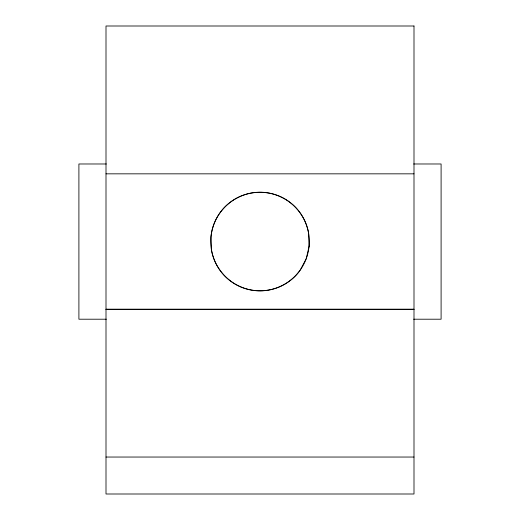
<?xml version="1.0" encoding="UTF-8"?>
<svg xmlns="http://www.w3.org/2000/svg" width="520" height="520" viewBox="0 0 520 520"><rect width="100%" height="100%" fill="white"/><g stroke="black" fill="none" stroke-linecap="round" stroke-linejoin="round"><path stroke-width="0.78" d="M106.366 163.982L78.904 163.982L78.904 319.209L106.366 319.209M413.634 163.982L441.097 163.982L441.097 319.209L413.634 319.209M106.002 173.836L413.998 173.836M106.002 309.205L413.998 309.205M106.002 309.355L413.998 309.355M106.002 457.041L413.998 457.041M297.895 210.093A49.277 49.277 0 0 1 268.593 290.121A49.277 49.277 0 0 1 213.59 225.024A49.277 49.277 0 0 1 297.382 209.482M309.127 246.142L306.254 258.681L300.235 270.049A49.277 49.277 0 0 1 211.478 249.717L211.003 236.867A49.277 49.277 0 0 1 308.653 233.285L309.127 246.142M413.998 26L106.002 26L106.002 494L413.998 494L413.998 26"/></g></svg>
